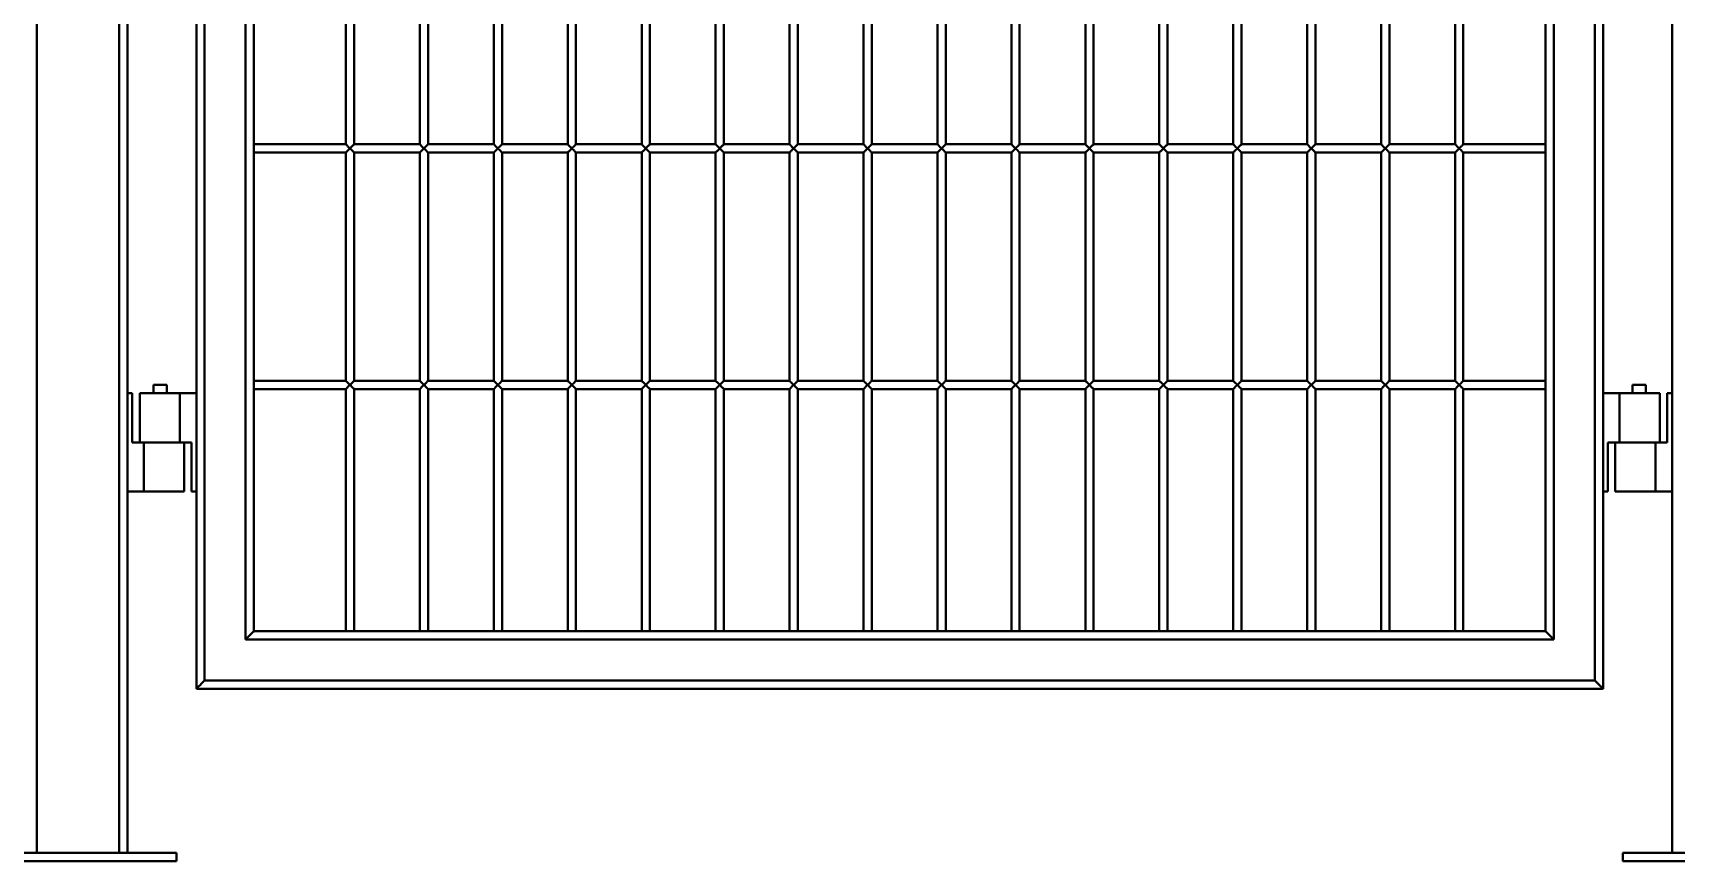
# Model space of a CAD drawing. Header units: millimetres. Extents: x 0 to 297, y 0 to 210.
# Drawn here: x 216.73 to 226.73, y 155.71 to 160.75 of the extents above; entities that cross this region are included whole.
import ezdxf

# ---------------------------------------------------------------- set-up
doc = ezdxf.new("R2010")
doc.units = ezdxf.units.MM
doc.layers.add('轮廓实线层', color=7, linetype='Continuous', lineweight=40)

msp = doc.modelspace()

# ---------------------------------------------------------------- linework, layer by layer
at = {"layer": '轮廓实线层', "color": 7, "linetype": 'Continuous', "lineweight": 40}
for p, q in [((216.7548, 175.7603), (216.7548, 155.7603)), ((217.2548, 155.7603), (217.2548, 175.7603)), ((217.3048, 175.7603), (217.3048, 155.7603)), ((226.7048, 155.7603), (226.7048, 175.7603)), ((217.7248, 156.7603), (217.7248, 174.7603)), ((217.7748, 174.7103), (217.7748, 156.8103)), ((226.2348, 156.8103), (226.2348, 174.7103)), ((226.2848, 174.7603), (226.2848, 156.7603)), ((218.0248, 157.0603), (218.0248, 174.4603)), ((218.0748, 174.4103), (218.0748, 157.1103)), ((225.9348, 157.1103), (225.9348, 174.4103)), ((225.9848, 174.4603), (225.9848, 157.0603)), ((218.6348, 161.4653), (218.6348, 160.0753)), ((218.6848, 160.0753), (218.6848, 161.4653)), ((219.0848, 161.4653), (219.0848, 160.0753)), ((219.1348, 160.0753), (219.1348, 161.4653)), ((219.5348, 161.4653), (219.5348, 160.0753)), ((219.5848, 160.0753), (219.5848, 161.4653)), ((219.9848, 161.4653), (219.9848, 160.0753)), ((220.0348, 160.0753), (220.0348, 161.4653)), ((220.4348, 161.4653), (220.4348, 160.0753)), ((220.4848, 160.0753), (220.4848, 161.4653)), ((220.8848, 161.4653), (220.8848, 160.0753)), ((220.9348, 160.0753), (220.9348, 161.4653)), ((221.3348, 161.4653), (221.3348, 160.0753)), ((221.3848, 160.0753), (221.3848, 161.4653)), ((221.7848, 161.4653), (221.7848, 160.0753)), ((221.8348, 160.0753), (221.8348, 161.4653)), ((222.2348, 161.4653), (222.2348, 160.0753)), ((222.2848, 160.0753), (222.2848, 161.4653)), ((222.6848, 161.4653), (222.6848, 160.0753)), ((222.7348, 160.0753), (222.7348, 161.4653)), ((223.1348, 161.4653), (223.1348, 160.0753)), ((223.1848, 160.0753), (223.1848, 161.4653)), ((223.5848, 161.4653), (223.5848, 160.0753)), ((223.6348, 160.0753), (223.6348, 161.4653)), ((224.0348, 161.4653), (224.0348, 160.0753)), ((224.0848, 160.0753), (224.0848, 161.4653)), ((224.4848, 161.4653), (224.4848, 160.0753)), ((224.5348, 160.0753), (224.5348, 161.4653)), ((224.9348, 161.4653), (224.9348, 160.0753)), ((224.9848, 160.0753), (224.9848, 161.4653)), ((225.3848, 161.4653), (225.3848, 160.0753)), ((225.4348, 160.0753), (225.4348, 161.4653)), ((218.6348, 160.0753), (218.0748, 160.0753)), ((218.0748, 160.0253), (218.6348, 160.0253)), ((218.6348, 160.0253), (218.6348, 158.6353)), ((219.0848, 160.0753), (218.6848, 160.0753)), ((218.6848, 158.6353), (218.6848, 160.0253)), ((218.6848, 160.0253), (219.0848, 160.0253)), ((219.0848, 160.0253), (219.0848, 158.6353)), ((219.5348, 160.0753), (219.1348, 160.0753)), ((219.1348, 158.6353), (219.1348, 160.0253)), ((219.1348, 160.0253), (219.5348, 160.0253)), ((219.5348, 160.0253), (219.5348, 158.6353)), ((219.9848, 160.0753), (219.5848, 160.0753)), ((219.5848, 158.6353), (219.5848, 160.0253)), ((219.5848, 160.0253), (219.9848, 160.0253)), ((219.9848, 160.0253), (219.9848, 158.6353)), ((220.4348, 160.0753), (220.0348, 160.0753)), ((220.0348, 158.6353), (220.0348, 160.0253)), ((220.0348, 160.0253), (220.4348, 160.0253)), ((220.4348, 160.0253), (220.4348, 158.6353)), ((220.8848, 160.0753), (220.4848, 160.0753)), ((220.4848, 158.6353), (220.4848, 160.0253)), ((220.4848, 160.0253), (220.8848, 160.0253)), ((220.8848, 160.0253), (220.8848, 158.6353)), ((221.3348, 160.0753), (220.9348, 160.0753)), ((220.9348, 158.6353), (220.9348, 160.0253)), ((220.9348, 160.0253), (221.3348, 160.0253)), ((221.3348, 160.0253), (221.3348, 158.6353)), ((221.7848, 160.0753), (221.3848, 160.0753)), ((221.3848, 158.6353), (221.3848, 160.0253)), ((221.3848, 160.0253), (221.7848, 160.0253)), ((221.7848, 160.0253), (221.7848, 158.6353)), ((222.2348, 160.0753), (221.8348, 160.0753)), ((221.8348, 158.6353), (221.8348, 160.0253)), ((221.8348, 160.0253), (222.2348, 160.0253)), ((222.2348, 160.0253), (222.2348, 158.6353)), ((222.6848, 160.0753), (222.2848, 160.0753)), ((222.2848, 158.6353), (222.2848, 160.0253)), ((222.2848, 160.0253), (222.6848, 160.0253)), ((222.6848, 160.0253), (222.6848, 158.6353)), ((223.1348, 160.0753), (222.7348, 160.0753)), ((222.7348, 158.6353), (222.7348, 160.0253)), ((222.7348, 160.0253), (223.1348, 160.0253)), ((223.1348, 160.0253), (223.1348, 158.6353)), ((223.5848, 160.0753), (223.1848, 160.0753)), ((223.1848, 158.6353), (223.1848, 160.0253)), ((223.1848, 160.0253), (223.5848, 160.0253)), ((223.5848, 160.0253), (223.5848, 158.6353)), ((224.0348, 160.0753), (223.6348, 160.0753)), ((223.6348, 158.6353), (223.6348, 160.0253)), ((223.6348, 160.0253), (224.0348, 160.0253)), ((224.0348, 160.0253), (224.0348, 158.6353)), ((224.4848, 160.0753), (224.0848, 160.0753)), ((224.0848, 158.6353), (224.0848, 160.0253)), ((224.0848, 160.0253), (224.4848, 160.0253)), ((224.4848, 160.0253), (224.4848, 158.6353)), ((224.9348, 160.0753), (224.5348, 160.0753)), ((224.5348, 158.6353), (224.5348, 160.0253)), ((224.5348, 160.0253), (224.9348, 160.0253)), ((224.9348, 160.0253), (224.9348, 158.6353)), ((225.3848, 160.0753), (224.9848, 160.0753)), ((224.9848, 158.6353), (224.9848, 160.0253)), ((224.9848, 160.0253), (225.3848, 160.0253)), ((225.3848, 160.0253), (225.3848, 158.6353)), ((225.9348, 160.0753), (225.4348, 160.0753)), ((225.4348, 160.0253), (225.9348, 160.0253)), ((225.4348, 158.6353), (225.4348, 160.0253)), ((217.4648, 158.6103), (217.4648, 158.5603)), ((217.5448, 158.6103), (217.4648, 158.6103)), ((217.5448, 158.5603), (217.5448, 158.6103)), ((218.6348, 158.6353), (218.0748, 158.6353)), ((219.0848, 158.6353), (218.6848, 158.6353)), ((219.5348, 158.6353), (219.1348, 158.6353)), ((219.9848, 158.6353), (219.5848, 158.6353)), ((220.4348, 158.6353), (220.0348, 158.6353)), ((220.8848, 158.6353), (220.4848, 158.6353)), ((221.3348, 158.6353), (220.9348, 158.6353)), ((221.7848, 158.6353), (221.3848, 158.6353)), ((222.2348, 158.6353), (221.8348, 158.6353)), ((222.6848, 158.6353), (222.2848, 158.6353)), ((223.1348, 158.6353), (222.7348, 158.6353)), ((223.5848, 158.6353), (223.1848, 158.6353)), ((224.0348, 158.6353), (223.6348, 158.6353)), ((224.4848, 158.6353), (224.0848, 158.6353)), ((224.9348, 158.6353), (224.5348, 158.6353)), ((225.3848, 158.6353), (224.9848, 158.6353)), ((225.9348, 158.6353), (225.4348, 158.6353)), ((226.4648, 158.6103), (226.4648, 158.5603)), ((226.4648, 158.6103), (226.5448, 158.6103)), ((226.5448, 158.5603), (226.5448, 158.6103)), ((217.3348, 158.5603), (217.3048, 158.5603)), ((217.3348, 158.2603), (217.3348, 158.5603)), ((217.3798, 158.5603), (217.3798, 158.2603)), ((217.6248, 158.5603), (217.3798, 158.5603)), ((217.6248, 158.5603), (217.6248, 158.2603)), ((217.7248, 158.5603), (217.6248, 158.5603)), ((218.0748, 158.5853), (218.6348, 158.5853)), ((218.6348, 158.5853), (218.6348, 157.1103)), ((218.6848, 157.1103), (218.6848, 158.5853)), ((218.6848, 158.5853), (219.0848, 158.5853)), ((219.0848, 158.5853), (219.0848, 157.1103)), ((219.1348, 157.1103), (219.1348, 158.5853)), ((219.1348, 158.5853), (219.5348, 158.5853)), ((219.5348, 158.5853), (219.5348, 157.1103)), ((219.5848, 157.1103), (219.5848, 158.5853)), ((219.5848, 158.5853), (219.9848, 158.5853)), ((219.9848, 158.5853), (219.9848, 157.1103)), ((220.0348, 157.1103), (220.0348, 158.5853)), ((220.0348, 158.5853), (220.4348, 158.5853)), ((220.4348, 158.5853), (220.4348, 157.1103)), ((220.4848, 157.1103), (220.4848, 158.5853)), ((220.4848, 158.5853), (220.8848, 158.5853)), ((220.8848, 158.5853), (220.8848, 157.1103)), ((220.9348, 157.1103), (220.9348, 158.5853)), ((220.9348, 158.5853), (221.3348, 158.5853)), ((221.3348, 158.5853), (221.3348, 157.1103)), ((221.3848, 157.1103), (221.3848, 158.5853)), ((221.3848, 158.5853), (221.7848, 158.5853)), ((221.7848, 158.5853), (221.7848, 157.1103)), ((221.8348, 157.1103), (221.8348, 158.5853)), ((221.8348, 158.5853), (222.2348, 158.5853)), ((222.2348, 158.5853), (222.2348, 157.1103)), ((222.2848, 157.1103), (222.2848, 158.5853)), ((222.2848, 158.5853), (222.6848, 158.5853)), ((222.6848, 158.5853), (222.6848, 157.1103)), ((222.7348, 157.1103), (222.7348, 158.5853)), ((222.7348, 158.5853), (223.1348, 158.5853)), ((223.1348, 158.5853), (223.1348, 157.1103)), ((223.1848, 157.1103), (223.1848, 158.5853)), ((223.1848, 158.5853), (223.5848, 158.5853)), ((223.5848, 158.5853), (223.5848, 157.1103)), ((223.6348, 157.1103), (223.6348, 158.5853)), ((223.6348, 158.5853), (224.0348, 158.5853)), ((224.0348, 158.5853), (224.0348, 157.1103)), ((224.0848, 157.1103), (224.0848, 158.5853)), ((224.0848, 158.5853), (224.4848, 158.5853)), ((224.4848, 158.5853), (224.4848, 157.1103)), ((224.5348, 157.1103), (224.5348, 158.5853)), ((224.5348, 158.5853), (224.9348, 158.5853)), ((224.9348, 158.5853), (224.9348, 157.1103)), ((224.9848, 157.1103), (224.9848, 158.5853)), ((224.9848, 158.5853), (225.3848, 158.5853)), ((225.3848, 158.5853), (225.3848, 157.1103)), ((225.4348, 158.5853), (225.9348, 158.5853)), ((225.4348, 157.1103), (225.4348, 158.5853)), ((226.2848, 158.5603), (226.3848, 158.5603)), ((226.3848, 158.5603), (226.6298, 158.5603)), ((226.3848, 158.5603), (226.3848, 158.2603)), ((226.6298, 158.2603), (226.6298, 158.5603)), ((226.6748, 158.2603), (226.6748, 158.5603)), ((226.6748, 158.5603), (226.7048, 158.5603)), ((217.4048, 158.2603), (217.3348, 158.2603)), ((217.4048, 157.9603), (217.4048, 158.2603)), ((217.5148, 158.2603), (217.4048, 158.2603)), ((217.6248, 158.2603), (217.5148, 158.2603)), ((217.6248, 158.2603), (217.6948, 158.2603)), ((217.6498, 157.9603), (217.6498, 158.2603)), ((217.6948, 158.2603), (217.6948, 157.9603)), ((226.3148, 158.2603), (226.3148, 157.9603)), ((226.3848, 158.2603), (226.3148, 158.2603)), ((226.3598, 158.2603), (226.3598, 157.9603)), ((226.3848, 158.2603), (226.4948, 158.2603)), ((226.4948, 158.2603), (226.6048, 158.2603)), ((226.6048, 157.9603), (226.6048, 158.2603)), ((226.6048, 158.2603), (226.6748, 158.2603)), ((217.3048, 157.9603), (217.4048, 157.9603)), ((217.6498, 157.9603), (217.4048, 157.9603)), ((217.6948, 157.9603), (217.7248, 157.9603)), ((226.3148, 157.9603), (226.2848, 157.9603)), ((226.3598, 157.9603), (226.6048, 157.9603)), ((226.7048, 157.9603), (226.6048, 157.9603)), ((218.0748, 157.1103), (225.9348, 157.1103)), ((225.9848, 157.0603), (218.0248, 157.0603)), ((217.7748, 156.8103), (226.2348, 156.8103)), ((226.2848, 156.7603), (217.7248, 156.7603)), ((216.4048, 155.7603), (217.6048, 155.7603)), ((216.4048, 155.7103), (217.6048, 155.7103)), ((217.6048, 155.7603), (217.6048, 155.7103)), ((226.4048, 155.7603), (226.4048, 155.7103)), ((226.4048, 155.7603), (227.6048, 155.7603)), ((226.4048, 155.7103), (227.6048, 155.7103))]:
    msp.add_line(p, q, dxfattribs=at)
at = {"layer": '轮廓实线层', "color": 7, "linetype": 'Continuous', "lineweight": 40, "flags": 128}
for points in [[(218.6348, 160.0753), (218.6352, 160.0749), (218.6363, 160.0738), (218.6382, 160.0719), (218.6407, 160.0694), (218.6438, 160.0663), (218.6473, 160.0628), (218.6513, 160.0588), (218.6555, 160.0546), (218.6598, 160.0503)], [(218.6598, 160.0503), (218.6555, 160.0459), (218.6513, 160.0417), (218.6473, 160.0378), (218.6438, 160.0342), (218.6407, 160.0311), (218.6382, 160.0286), (218.6363, 160.0268), (218.6352, 160.0256), (218.6348, 160.0253)], [(218.6598, 160.0503), (218.6644, 160.0549), (218.6689, 160.0593), (218.673, 160.0634), (218.6767, 160.0671), (218.6798, 160.0702), (218.6822, 160.0726), (218.6839, 160.0743), (218.6847, 160.0752), (218.6848, 160.0753)], [(218.6848, 160.0253), (218.6847, 160.0254), (218.6839, 160.0262), (218.6822, 160.0279), (218.6798, 160.0303), (218.6767, 160.0334), (218.673, 160.0371), (218.6689, 160.0412), (218.6644, 160.0457), (218.6598, 160.0503)], [(219.0848, 160.0753), (219.0852, 160.0749), (219.0863, 160.0738), (219.0882, 160.0719), (219.0907, 160.0694), (219.0938, 160.0663), (219.0973, 160.0628), (219.1013, 160.0588), (219.1055, 160.0546), (219.1098, 160.0503)], [(219.1098, 160.0503), (219.1055, 160.0459), (219.1013, 160.0417), (219.0973, 160.0378), (219.0938, 160.0342), (219.0907, 160.0311), (219.0882, 160.0286), (219.0863, 160.0268), (219.0852, 160.0256), (219.0848, 160.0253)], [(219.1098, 160.0503), (219.1144, 160.0549), (219.1189, 160.0593), (219.123, 160.0634), (219.1267, 160.0671), (219.1298, 160.0702), (219.1322, 160.0726), (219.1339, 160.0743), (219.1347, 160.0752), (219.1348, 160.0753)], [(219.1348, 160.0253), (219.1347, 160.0254), (219.1339, 160.0262), (219.1322, 160.0279), (219.1298, 160.0303), (219.1267, 160.0334), (219.123, 160.0371), (219.1189, 160.0412), (219.1144, 160.0457), (219.1098, 160.0503)], [(219.5348, 160.0753), (219.5352, 160.0749), (219.5363, 160.0738), (219.5382, 160.0719), (219.5407, 160.0694), (219.5438, 160.0663), (219.5473, 160.0628), (219.5513, 160.0588), (219.5555, 160.0546), (219.5598, 160.0503)], [(219.5598, 160.0503), (219.5555, 160.0459), (219.5513, 160.0417), (219.5473, 160.0378), (219.5438, 160.0342), (219.5407, 160.0311), (219.5382, 160.0286), (219.5363, 160.0268), (219.5352, 160.0256), (219.5348, 160.0253)], [(219.5598, 160.0503), (219.5644, 160.0549), (219.5689, 160.0593), (219.573, 160.0634), (219.5767, 160.0671), (219.5798, 160.0702), (219.5822, 160.0726), (219.5839, 160.0743), (219.5847, 160.0752), (219.5848, 160.0753)], [(219.5848, 160.0253), (219.5847, 160.0254), (219.5839, 160.0262), (219.5822, 160.0279), (219.5798, 160.0303), (219.5767, 160.0334), (219.573, 160.0371), (219.5689, 160.0412), (219.5644, 160.0457), (219.5598, 160.0503)], [(219.9848, 160.0753), (219.9852, 160.0749), (219.9863, 160.0738), (219.9882, 160.0719), (219.9907, 160.0694), (219.9938, 160.0663), (219.9973, 160.0628), (220.0013, 160.0588), (220.0055, 160.0546), (220.0098, 160.0503)], [(220.0098, 160.0503), (220.0055, 160.0459), (220.0013, 160.0417), (219.9973, 160.0378), (219.9938, 160.0342), (219.9907, 160.0311), (219.9882, 160.0286), (219.9863, 160.0268), (219.9852, 160.0256), (219.9848, 160.0253)], [(220.0098, 160.0503), (220.0144, 160.0549), (220.0189, 160.0593), (220.023, 160.0634), (220.0267, 160.0671), (220.0298, 160.0702), (220.0322, 160.0726), (220.0339, 160.0743), (220.0347, 160.0752), (220.0348, 160.0753)], [(220.0348, 160.0253), (220.0347, 160.0254), (220.0339, 160.0262), (220.0322, 160.0279), (220.0298, 160.0303), (220.0267, 160.0334), (220.023, 160.0371), (220.0189, 160.0412), (220.0144, 160.0457), (220.0098, 160.0503)], [(220.4348, 160.0753), (220.4352, 160.0749), (220.4363, 160.0738), (220.4382, 160.0719), (220.4407, 160.0694), (220.4438, 160.0663), (220.4473, 160.0628), (220.4513, 160.0588), (220.4555, 160.0546), (220.4598, 160.0503)], [(220.4598, 160.0503), (220.4555, 160.0459), (220.4513, 160.0417), (220.4473, 160.0378), (220.4438, 160.0342), (220.4407, 160.0311), (220.4382, 160.0286), (220.4363, 160.0268), (220.4352, 160.0256), (220.4348, 160.0253)], [(220.4598, 160.0503), (220.4644, 160.0549), (220.4689, 160.0593), (220.473, 160.0634), (220.4767, 160.0671), (220.4798, 160.0702), (220.4822, 160.0726), (220.4839, 160.0743), (220.4847, 160.0752), (220.4848, 160.0753)], [(220.4848, 160.0253), (220.4847, 160.0254), (220.4839, 160.0262), (220.4822, 160.0279), (220.4798, 160.0303), (220.4767, 160.0334), (220.473, 160.0371), (220.4689, 160.0412), (220.4644, 160.0457), (220.4598, 160.0503)], [(220.8848, 160.0753), (220.8852, 160.0749), (220.8863, 160.0738), (220.8882, 160.0719), (220.8907, 160.0694), (220.8938, 160.0663), (220.8973, 160.0628), (220.9013, 160.0588), (220.9055, 160.0546), (220.9098, 160.0503)], [(220.9098, 160.0503), (220.9055, 160.0459), (220.9013, 160.0417), (220.8973, 160.0378), (220.8938, 160.0342), (220.8907, 160.0311), (220.8882, 160.0286), (220.8863, 160.0268), (220.8852, 160.0256), (220.8848, 160.0253)], [(220.9098, 160.0503), (220.9144, 160.0549), (220.9189, 160.0593), (220.923, 160.0634), (220.9267, 160.0671), (220.9298, 160.0702), (220.9322, 160.0726), (220.9339, 160.0743), (220.9347, 160.0752), (220.9348, 160.0753)], [(220.9348, 160.0253), (220.9347, 160.0254), (220.9339, 160.0262), (220.9322, 160.0279), (220.9298, 160.0303), (220.9267, 160.0334), (220.923, 160.0371), (220.9189, 160.0412), (220.9144, 160.0457), (220.9098, 160.0503)], [(221.3348, 160.0753), (221.3352, 160.0749), (221.3363, 160.0738), (221.3382, 160.0719), (221.3407, 160.0694), (221.3438, 160.0663), (221.3473, 160.0628), (221.3513, 160.0588), (221.3555, 160.0546), (221.3598, 160.0503)], [(221.3598, 160.0503), (221.3555, 160.0459), (221.3513, 160.0417), (221.3473, 160.0378), (221.3438, 160.0342), (221.3407, 160.0311), (221.3382, 160.0286), (221.3363, 160.0268), (221.3352, 160.0256), (221.3348, 160.0253)], [(221.3598, 160.0503), (221.3644, 160.0549), (221.3689, 160.0593), (221.373, 160.0634), (221.3767, 160.0671), (221.3798, 160.0702), (221.3822, 160.0726), (221.3839, 160.0743), (221.3847, 160.0752), (221.3848, 160.0753)], [(221.3848, 160.0253), (221.3847, 160.0254), (221.3839, 160.0262), (221.3822, 160.0279), (221.3798, 160.0303), (221.3767, 160.0334), (221.373, 160.0371), (221.3689, 160.0412), (221.3644, 160.0457), (221.3598, 160.0503)], [(221.7848, 160.0753), (221.7852, 160.0749), (221.7863, 160.0738), (221.7882, 160.0719), (221.7907, 160.0694), (221.7938, 160.0663), (221.7973, 160.0628), (221.8013, 160.0588), (221.8055, 160.0546), (221.8098, 160.0503)], [(221.8098, 160.0503), (221.8055, 160.0459), (221.8013, 160.0417), (221.7973, 160.0378), (221.7938, 160.0342), (221.7907, 160.0311), (221.7882, 160.0286), (221.7863, 160.0268), (221.7852, 160.0256), (221.7848, 160.0253)], [(221.8098, 160.0503), (221.8144, 160.0549), (221.8189, 160.0593), (221.823, 160.0634), (221.8267, 160.0671), (221.8298, 160.0702), (221.8322, 160.0726), (221.8339, 160.0743), (221.8347, 160.0752), (221.8348, 160.0753)], [(221.8348, 160.0253), (221.8347, 160.0254), (221.8339, 160.0262), (221.8322, 160.0279), (221.8298, 160.0303), (221.8267, 160.0334), (221.823, 160.0371), (221.8189, 160.0412), (221.8144, 160.0457), (221.8098, 160.0503)], [(222.2348, 160.0753), (222.2352, 160.0749), (222.2363, 160.0738), (222.2382, 160.0719), (222.2407, 160.0694), (222.2438, 160.0663), (222.2473, 160.0628), (222.2513, 160.0588), (222.2555, 160.0546), (222.2598, 160.0503)], [(222.2598, 160.0503), (222.2555, 160.0459), (222.2513, 160.0417), (222.2473, 160.0378), (222.2438, 160.0342), (222.2407, 160.0311), (222.2382, 160.0286), (222.2363, 160.0268), (222.2352, 160.0256), (222.2348, 160.0253)], [(222.2598, 160.0503), (222.2644, 160.0549), (222.2689, 160.0593), (222.273, 160.0634), (222.2767, 160.0671), (222.2798, 160.0702), (222.2822, 160.0726), (222.2839, 160.0743), (222.2847, 160.0752), (222.2848, 160.0753)], [(222.2848, 160.0253), (222.2847, 160.0254), (222.2839, 160.0262), (222.2822, 160.0279), (222.2798, 160.0303), (222.2767, 160.0334), (222.273, 160.0371), (222.2689, 160.0412), (222.2644, 160.0457), (222.2598, 160.0503)], [(222.6848, 160.0753), (222.6852, 160.0749), (222.6863, 160.0738), (222.6882, 160.0719), (222.6907, 160.0694), (222.6938, 160.0663), (222.6973, 160.0628), (222.7013, 160.0588), (222.7055, 160.0546), (222.7098, 160.0503)], [(222.7098, 160.0503), (222.7055, 160.0459), (222.7013, 160.0417), (222.6973, 160.0378), (222.6938, 160.0342), (222.6907, 160.0311), (222.6882, 160.0286), (222.6863, 160.0268), (222.6852, 160.0256), (222.6848, 160.0253)], [(222.7098, 160.0503), (222.7144, 160.0549), (222.7189, 160.0593), (222.723, 160.0634), (222.7267, 160.0671), (222.7298, 160.0702), (222.7322, 160.0726), (222.7339, 160.0743), (222.7347, 160.0752), (222.7348, 160.0753)], [(222.7348, 160.0253), (222.7347, 160.0254), (222.7339, 160.0262), (222.7322, 160.0279), (222.7298, 160.0303), (222.7267, 160.0334), (222.723, 160.0371), (222.7189, 160.0412), (222.7144, 160.0457), (222.7098, 160.0503)], [(223.1348, 160.0753), (223.1352, 160.0749), (223.1363, 160.0738), (223.1382, 160.0719), (223.1407, 160.0694), (223.1438, 160.0663), (223.1473, 160.0628), (223.1513, 160.0588), (223.1555, 160.0546), (223.1598, 160.0503)], [(223.1598, 160.0503), (223.1555, 160.0459), (223.1513, 160.0417), (223.1473, 160.0378), (223.1438, 160.0342), (223.1407, 160.0311), (223.1382, 160.0286), (223.1363, 160.0268), (223.1352, 160.0256), (223.1348, 160.0253)], [(223.1598, 160.0503), (223.1644, 160.0549), (223.1689, 160.0593), (223.173, 160.0634), (223.1767, 160.0671), (223.1798, 160.0702), (223.1822, 160.0726), (223.1839, 160.0743), (223.1847, 160.0752), (223.1848, 160.0753)], [(223.1848, 160.0253), (223.1847, 160.0254), (223.1839, 160.0262), (223.1822, 160.0279), (223.1798, 160.0303), (223.1767, 160.0334), (223.173, 160.0371), (223.1689, 160.0412), (223.1644, 160.0457), (223.1598, 160.0503)], [(223.5848, 160.0753), (223.5852, 160.0749), (223.5863, 160.0738), (223.5882, 160.0719), (223.5907, 160.0694), (223.5938, 160.0663), (223.5973, 160.0628), (223.6013, 160.0588), (223.6055, 160.0546), (223.6098, 160.0503)], [(223.6098, 160.0503), (223.6055, 160.0459), (223.6013, 160.0417), (223.5973, 160.0378), (223.5938, 160.0342), (223.5907, 160.0311), (223.5882, 160.0286), (223.5863, 160.0268), (223.5852, 160.0256), (223.5848, 160.0253)], [(223.6098, 160.0503), (223.6144, 160.0549), (223.6189, 160.0593), (223.623, 160.0634), (223.6267, 160.0671), (223.6298, 160.0702), (223.6322, 160.0726), (223.6339, 160.0743), (223.6347, 160.0752), (223.6348, 160.0753)], [(223.6348, 160.0253), (223.6347, 160.0254), (223.6339, 160.0262), (223.6322, 160.0279), (223.6298, 160.0303), (223.6267, 160.0334), (223.623, 160.0371), (223.6189, 160.0412), (223.6144, 160.0457), (223.6098, 160.0503)], [(224.0348, 160.0753), (224.0352, 160.0749), (224.0363, 160.0738), (224.0382, 160.0719), (224.0407, 160.0694), (224.0438, 160.0663), (224.0473, 160.0628), (224.0513, 160.0588), (224.0555, 160.0546), (224.0598, 160.0503)], [(224.0598, 160.0503), (224.0555, 160.0459), (224.0513, 160.0417), (224.0473, 160.0378), (224.0438, 160.0342), (224.0407, 160.0311), (224.0382, 160.0286), (224.0363, 160.0268), (224.0352, 160.0256), (224.0348, 160.0253)], [(224.0598, 160.0503), (224.0644, 160.0549), (224.0689, 160.0593), (224.073, 160.0634), (224.0767, 160.0671), (224.0798, 160.0702), (224.0822, 160.0726), (224.0839, 160.0743), (224.0847, 160.0752), (224.0848, 160.0753)], [(224.0848, 160.0253), (224.0847, 160.0254), (224.0839, 160.0262), (224.0822, 160.0279), (224.0798, 160.0303), (224.0767, 160.0334), (224.073, 160.0371), (224.0689, 160.0412), (224.0644, 160.0457), (224.0598, 160.0503)], [(224.4848, 160.0753), (224.4852, 160.0749), (224.4863, 160.0738), (224.4882, 160.0719), (224.4907, 160.0694), (224.4938, 160.0663), (224.4973, 160.0628), (224.5013, 160.0588), (224.5055, 160.0546), (224.5098, 160.0503)], [(224.5098, 160.0503), (224.5055, 160.0459), (224.5013, 160.0417), (224.4973, 160.0378), (224.4938, 160.0342), (224.4907, 160.0311), (224.4882, 160.0286), (224.4863, 160.0268), (224.4852, 160.0256), (224.4848, 160.0253)], [(224.5098, 160.0503), (224.5144, 160.0549), (224.5189, 160.0593), (224.523, 160.0634), (224.5267, 160.0671), (224.5298, 160.0702), (224.5322, 160.0726), (224.5339, 160.0743), (224.5347, 160.0752), (224.5348, 160.0753)], [(224.5348, 160.0253), (224.5347, 160.0254), (224.5339, 160.0262), (224.5322, 160.0279), (224.5298, 160.0303), (224.5267, 160.0334), (224.523, 160.0371), (224.5189, 160.0412), (224.5144, 160.0457), (224.5098, 160.0503)], [(224.9348, 160.0753), (224.9352, 160.0749), (224.9363, 160.0738), (224.9382, 160.0719), (224.9407, 160.0694), (224.9438, 160.0663), (224.9473, 160.0628), (224.9513, 160.0588), (224.9555, 160.0546), (224.9598, 160.0503)], [(224.9598, 160.0503), (224.9555, 160.0459), (224.9513, 160.0417), (224.9473, 160.0378), (224.9438, 160.0342), (224.9407, 160.0311), (224.9382, 160.0286), (224.9363, 160.0268), (224.9352, 160.0256), (224.9348, 160.0253)], [(224.9598, 160.0503), (224.9644, 160.0549), (224.9689, 160.0593), (224.973, 160.0634), (224.9767, 160.0671), (224.9798, 160.0702), (224.9822, 160.0726), (224.9839, 160.0743), (224.9847, 160.0752), (224.9848, 160.0753)], [(224.9848, 160.0253), (224.9847, 160.0254), (224.9839, 160.0262), (224.9822, 160.0279), (224.9798, 160.0303), (224.9767, 160.0334), (224.973, 160.0371), (224.9689, 160.0412), (224.9644, 160.0457), (224.9598, 160.0503)], [(225.3848, 160.0753), (225.3852, 160.0749), (225.3863, 160.0738), (225.3882, 160.0719), (225.3907, 160.0694), (225.3938, 160.0663), (225.3973, 160.0628), (225.4013, 160.0588), (225.4055, 160.0546), (225.4098, 160.0503)], [(225.4098, 160.0503), (225.4055, 160.0459), (225.4013, 160.0417), (225.3973, 160.0378), (225.3938, 160.0342), (225.3907, 160.0311), (225.3882, 160.0286), (225.3863, 160.0268), (225.3852, 160.0256), (225.3848, 160.0253)], [(225.4098, 160.0503), (225.4144, 160.0549), (225.4189, 160.0593), (225.423, 160.0634), (225.4267, 160.0671), (225.4298, 160.0702), (225.4322, 160.0726), (225.4339, 160.0743), (225.4347, 160.0752), (225.4348, 160.0753)], [(225.4348, 160.0253), (225.4347, 160.0254), (225.4339, 160.0262), (225.4322, 160.0279), (225.4298, 160.0303), (225.4267, 160.0334), (225.423, 160.0371), (225.4189, 160.0412), (225.4144, 160.0457), (225.4098, 160.0503)], [(218.6348, 158.6353), (218.6352, 158.6349), (218.6363, 158.6338), (218.6382, 158.6319), (218.6407, 158.6294), (218.6438, 158.6263), (218.6473, 158.6228), (218.6513, 158.6188), (218.6555, 158.6146), (218.6598, 158.6103)], [(218.6598, 158.6103), (218.6555, 158.6059), (218.6513, 158.6017), (218.6473, 158.5978), (218.6438, 158.5942), (218.6407, 158.5911), (218.6382, 158.5886), (218.6363, 158.5868), (218.6352, 158.5856), (218.6348, 158.5853)], [(218.6598, 158.6103), (218.6644, 158.6149), (218.6689, 158.6193), (218.673, 158.6234), (218.6767, 158.6271), (218.6798, 158.6302), (218.6822, 158.6326), (218.6839, 158.6343), (218.6847, 158.6352), (218.6848, 158.6353)], [(218.6848, 158.5853), (218.6847, 158.5854), (218.6839, 158.5862), (218.6822, 158.5879), (218.6798, 158.5903), (218.6767, 158.5934), (218.673, 158.5971), (218.6689, 158.6012), (218.6644, 158.6057), (218.6598, 158.6103)], [(219.0848, 158.6353), (219.0852, 158.6349), (219.0863, 158.6338), (219.0882, 158.6319), (219.0907, 158.6294), (219.0938, 158.6263), (219.0973, 158.6228), (219.1013, 158.6188), (219.1055, 158.6146), (219.1098, 158.6103)], [(219.1098, 158.6103), (219.1055, 158.6059), (219.1013, 158.6017), (219.0973, 158.5978), (219.0938, 158.5942), (219.0907, 158.5911), (219.0882, 158.5886), (219.0863, 158.5868), (219.0852, 158.5856), (219.0848, 158.5853)], [(219.1098, 158.6103), (219.1144, 158.6149), (219.1189, 158.6193), (219.123, 158.6234), (219.1267, 158.6271), (219.1298, 158.6302), (219.1322, 158.6326), (219.1339, 158.6343), (219.1347, 158.6352), (219.1348, 158.6353)], [(219.1348, 158.5853), (219.1347, 158.5854), (219.1339, 158.5862), (219.1322, 158.5879), (219.1298, 158.5903), (219.1267, 158.5934), (219.123, 158.5971), (219.1189, 158.6012), (219.1144, 158.6057), (219.1098, 158.6103)], [(219.5348, 158.6353), (219.5352, 158.6349), (219.5363, 158.6338), (219.5382, 158.6319), (219.5407, 158.6294), (219.5438, 158.6263), (219.5473, 158.6228), (219.5513, 158.6188), (219.5555, 158.6146), (219.5598, 158.6103)], [(219.5598, 158.6103), (219.5555, 158.6059), (219.5513, 158.6017), (219.5473, 158.5978), (219.5438, 158.5942), (219.5407, 158.5911), (219.5382, 158.5886), (219.5363, 158.5868), (219.5352, 158.5856), (219.5348, 158.5853)], [(219.5598, 158.6103), (219.5644, 158.6149), (219.5689, 158.6193), (219.573, 158.6234), (219.5767, 158.6271), (219.5798, 158.6302), (219.5822, 158.6326), (219.5839, 158.6343), (219.5847, 158.6352), (219.5848, 158.6353)], [(219.5848, 158.5853), (219.5847, 158.5854), (219.5839, 158.5862), (219.5822, 158.5879), (219.5798, 158.5903), (219.5767, 158.5934), (219.573, 158.5971), (219.5689, 158.6012), (219.5644, 158.6057), (219.5598, 158.6103)], [(219.9848, 158.6353), (219.9852, 158.6349), (219.9863, 158.6338), (219.9882, 158.6319), (219.9907, 158.6294), (219.9938, 158.6263), (219.9973, 158.6228), (220.0013, 158.6188), (220.0055, 158.6146), (220.0098, 158.6103)], [(220.0098, 158.6103), (220.0055, 158.6059), (220.0013, 158.6017), (219.9973, 158.5978), (219.9938, 158.5942), (219.9907, 158.5911), (219.9882, 158.5886), (219.9863, 158.5868), (219.9852, 158.5856), (219.9848, 158.5853)], [(220.0098, 158.6103), (220.0144, 158.6149), (220.0189, 158.6193), (220.023, 158.6234), (220.0267, 158.6271), (220.0298, 158.6302), (220.0322, 158.6326), (220.0339, 158.6343), (220.0347, 158.6352), (220.0348, 158.6353)], [(220.0348, 158.5853), (220.0347, 158.5854), (220.0339, 158.5862), (220.0322, 158.5879), (220.0298, 158.5903), (220.0267, 158.5934), (220.023, 158.5971), (220.0189, 158.6012), (220.0144, 158.6057), (220.0098, 158.6103)], [(220.4348, 158.6353), (220.4352, 158.6349), (220.4363, 158.6338), (220.4382, 158.6319), (220.4407, 158.6294), (220.4438, 158.6263), (220.4473, 158.6228), (220.4513, 158.6188), (220.4555, 158.6146), (220.4598, 158.6103)], [(220.4598, 158.6103), (220.4555, 158.6059), (220.4513, 158.6017), (220.4473, 158.5978), (220.4438, 158.5942), (220.4407, 158.5911), (220.4382, 158.5886), (220.4363, 158.5868), (220.4352, 158.5856), (220.4348, 158.5853)], [(220.4598, 158.6103), (220.4644, 158.6149), (220.4689, 158.6193), (220.473, 158.6234), (220.4767, 158.6271), (220.4798, 158.6302), (220.4822, 158.6326), (220.4839, 158.6343), (220.4847, 158.6352), (220.4848, 158.6353)], [(220.4848, 158.5853), (220.4847, 158.5854), (220.4839, 158.5862), (220.4822, 158.5879), (220.4798, 158.5903), (220.4767, 158.5934), (220.473, 158.5971), (220.4689, 158.6012), (220.4644, 158.6057), (220.4598, 158.6103)], [(220.8848, 158.6353), (220.8852, 158.6349), (220.8863, 158.6338), (220.8882, 158.6319), (220.8907, 158.6294), (220.8938, 158.6263), (220.8973, 158.6228), (220.9013, 158.6188), (220.9055, 158.6146), (220.9098, 158.6103)], [(220.9098, 158.6103), (220.9055, 158.6059), (220.9013, 158.6017), (220.8973, 158.5978), (220.8938, 158.5942), (220.8907, 158.5911), (220.8882, 158.5886), (220.8863, 158.5868), (220.8852, 158.5856), (220.8848, 158.5853)], [(220.9098, 158.6103), (220.9144, 158.6149), (220.9189, 158.6193), (220.923, 158.6234), (220.9267, 158.6271), (220.9298, 158.6302), (220.9322, 158.6326), (220.9339, 158.6343), (220.9347, 158.6352), (220.9348, 158.6353)], [(220.9348, 158.5853), (220.9347, 158.5854), (220.9339, 158.5862), (220.9322, 158.5879), (220.9298, 158.5903), (220.9267, 158.5934), (220.923, 158.5971), (220.9189, 158.6012), (220.9144, 158.6057), (220.9098, 158.6103)], [(221.3348, 158.6353), (221.3352, 158.6349), (221.3363, 158.6338), (221.3382, 158.6319), (221.3407, 158.6294), (221.3438, 158.6263), (221.3473, 158.6228), (221.3513, 158.6188), (221.3555, 158.6146), (221.3598, 158.6103)], [(221.3598, 158.6103), (221.3555, 158.6059), (221.3513, 158.6017), (221.3473, 158.5978), (221.3438, 158.5942), (221.3407, 158.5911), (221.3382, 158.5886), (221.3363, 158.5868), (221.3352, 158.5856), (221.3348, 158.5853)], [(221.3598, 158.6103), (221.3644, 158.6149), (221.3689, 158.6193), (221.373, 158.6234), (221.3767, 158.6271), (221.3798, 158.6302), (221.3822, 158.6326), (221.3839, 158.6343), (221.3847, 158.6352), (221.3848, 158.6353)], [(221.3848, 158.5853), (221.3847, 158.5854), (221.3839, 158.5862), (221.3822, 158.5879), (221.3798, 158.5903), (221.3767, 158.5934), (221.373, 158.5971), (221.3689, 158.6012), (221.3644, 158.6057), (221.3598, 158.6103)], [(221.7848, 158.6353), (221.7852, 158.6349), (221.7863, 158.6338), (221.7882, 158.6319), (221.7907, 158.6294), (221.7938, 158.6263), (221.7973, 158.6228), (221.8013, 158.6188), (221.8055, 158.6146), (221.8098, 158.6103)], [(221.8098, 158.6103), (221.8055, 158.6059), (221.8013, 158.6017), (221.7973, 158.5978), (221.7938, 158.5942), (221.7907, 158.5911), (221.7882, 158.5886), (221.7863, 158.5868), (221.7852, 158.5856), (221.7848, 158.5853)], [(221.8098, 158.6103), (221.8144, 158.6149), (221.8189, 158.6193), (221.823, 158.6234), (221.8267, 158.6271), (221.8298, 158.6302), (221.8322, 158.6326), (221.8339, 158.6343), (221.8347, 158.6352), (221.8348, 158.6353)], [(221.8348, 158.5853), (221.8347, 158.5854), (221.8339, 158.5862), (221.8322, 158.5879), (221.8298, 158.5903), (221.8267, 158.5934), (221.823, 158.5971), (221.8189, 158.6012), (221.8144, 158.6057), (221.8098, 158.6103)], [(222.2348, 158.6353), (222.2352, 158.6349), (222.2363, 158.6338), (222.2382, 158.6319), (222.2407, 158.6294), (222.2438, 158.6263), (222.2473, 158.6228), (222.2513, 158.6188), (222.2555, 158.6146), (222.2598, 158.6103)], [(222.2598, 158.6103), (222.2555, 158.6059), (222.2513, 158.6017), (222.2473, 158.5978), (222.2438, 158.5942), (222.2407, 158.5911), (222.2382, 158.5886), (222.2363, 158.5868), (222.2352, 158.5856), (222.2348, 158.5853)], [(222.2598, 158.6103), (222.2644, 158.6149), (222.2689, 158.6193), (222.273, 158.6234), (222.2767, 158.6271), (222.2798, 158.6302), (222.2822, 158.6326), (222.2839, 158.6343), (222.2847, 158.6352), (222.2848, 158.6353)], [(222.2848, 158.5853), (222.2847, 158.5854), (222.2839, 158.5862), (222.2822, 158.5879), (222.2798, 158.5903), (222.2767, 158.5934), (222.273, 158.5971), (222.2689, 158.6012), (222.2644, 158.6057), (222.2598, 158.6103)], [(222.6848, 158.6353), (222.6852, 158.6349), (222.6863, 158.6338), (222.6882, 158.6319), (222.6907, 158.6294), (222.6938, 158.6263), (222.6973, 158.6228), (222.7013, 158.6188), (222.7055, 158.6146), (222.7098, 158.6103)], [(222.7098, 158.6103), (222.7055, 158.6059), (222.7013, 158.6017), (222.6973, 158.5978), (222.6938, 158.5942), (222.6907, 158.5911), (222.6882, 158.5886), (222.6863, 158.5868), (222.6852, 158.5856), (222.6848, 158.5853)], [(222.7098, 158.6103), (222.7144, 158.6149), (222.7189, 158.6193), (222.723, 158.6234), (222.7267, 158.6271), (222.7298, 158.6302), (222.7322, 158.6326), (222.7339, 158.6343), (222.7347, 158.6352), (222.7348, 158.6353)], [(222.7348, 158.5853), (222.7347, 158.5854), (222.7339, 158.5862), (222.7322, 158.5879), (222.7298, 158.5903), (222.7267, 158.5934), (222.723, 158.5971), (222.7189, 158.6012), (222.7144, 158.6057), (222.7098, 158.6103)], [(223.1348, 158.6353), (223.1352, 158.6349), (223.1363, 158.6338), (223.1382, 158.6319), (223.1407, 158.6294), (223.1438, 158.6263), (223.1473, 158.6228), (223.1513, 158.6188), (223.1555, 158.6146), (223.1598, 158.6103)], [(223.1598, 158.6103), (223.1555, 158.6059), (223.1513, 158.6017), (223.1473, 158.5978), (223.1438, 158.5942), (223.1407, 158.5911), (223.1382, 158.5886), (223.1363, 158.5868), (223.1352, 158.5856), (223.1348, 158.5853)], [(223.1598, 158.6103), (223.1644, 158.6149), (223.1689, 158.6193), (223.173, 158.6234), (223.1767, 158.6271), (223.1798, 158.6302), (223.1822, 158.6326), (223.1839, 158.6343), (223.1847, 158.6352), (223.1848, 158.6353)], [(223.1848, 158.5853), (223.1847, 158.5854), (223.1839, 158.5862), (223.1822, 158.5879), (223.1798, 158.5903), (223.1767, 158.5934), (223.173, 158.5971), (223.1689, 158.6012), (223.1644, 158.6057), (223.1598, 158.6103)], [(223.5848, 158.6353), (223.5852, 158.6349), (223.5863, 158.6338), (223.5882, 158.6319), (223.5907, 158.6294), (223.5938, 158.6263), (223.5973, 158.6228), (223.6013, 158.6188), (223.6055, 158.6146), (223.6098, 158.6103)], [(223.6098, 158.6103), (223.6055, 158.6059), (223.6013, 158.6017), (223.5973, 158.5978), (223.5938, 158.5942), (223.5907, 158.5911), (223.5882, 158.5886), (223.5863, 158.5868), (223.5852, 158.5856), (223.5848, 158.5853)], [(223.6098, 158.6103), (223.6144, 158.6149), (223.6189, 158.6193), (223.623, 158.6234), (223.6267, 158.6271), (223.6298, 158.6302), (223.6322, 158.6326), (223.6339, 158.6343), (223.6347, 158.6352), (223.6348, 158.6353)], [(223.6348, 158.5853), (223.6347, 158.5854), (223.6339, 158.5862), (223.6322, 158.5879), (223.6298, 158.5903), (223.6267, 158.5934), (223.623, 158.5971), (223.6189, 158.6012), (223.6144, 158.6057), (223.6098, 158.6103)], [(224.0348, 158.6353), (224.0352, 158.6349), (224.0363, 158.6338), (224.0382, 158.6319), (224.0407, 158.6294), (224.0438, 158.6263), (224.0473, 158.6228), (224.0513, 158.6188), (224.0555, 158.6146), (224.0598, 158.6103)], [(224.0598, 158.6103), (224.0555, 158.6059), (224.0513, 158.6017), (224.0473, 158.5978), (224.0438, 158.5942), (224.0407, 158.5911), (224.0382, 158.5886), (224.0363, 158.5868), (224.0352, 158.5856), (224.0348, 158.5853)], [(224.0598, 158.6103), (224.0644, 158.6149), (224.0689, 158.6193), (224.073, 158.6234), (224.0767, 158.6271), (224.0798, 158.6302), (224.0822, 158.6326), (224.0839, 158.6343), (224.0847, 158.6352), (224.0848, 158.6353)], [(224.0848, 158.5853), (224.0847, 158.5854), (224.0839, 158.5862), (224.0822, 158.5879), (224.0798, 158.5903), (224.0767, 158.5934), (224.073, 158.5971), (224.0689, 158.6012), (224.0644, 158.6057), (224.0598, 158.6103)], [(224.4848, 158.6353), (224.4852, 158.6349), (224.4863, 158.6338), (224.4882, 158.6319), (224.4907, 158.6294), (224.4938, 158.6263), (224.4973, 158.6228), (224.5013, 158.6188), (224.5055, 158.6146), (224.5098, 158.6103)], [(224.5098, 158.6103), (224.5055, 158.6059), (224.5013, 158.6017), (224.4973, 158.5978), (224.4938, 158.5942), (224.4907, 158.5911), (224.4882, 158.5886), (224.4863, 158.5868), (224.4852, 158.5856), (224.4848, 158.5853)], [(224.5098, 158.6103), (224.5144, 158.6149), (224.5189, 158.6193), (224.523, 158.6234), (224.5267, 158.6271), (224.5298, 158.6302), (224.5322, 158.6326), (224.5339, 158.6343), (224.5347, 158.6352), (224.5348, 158.6353)], [(224.5348, 158.5853), (224.5347, 158.5854), (224.5339, 158.5862), (224.5322, 158.5879), (224.5298, 158.5903), (224.5267, 158.5934), (224.523, 158.5971), (224.5189, 158.6012), (224.5144, 158.6057), (224.5098, 158.6103)], [(224.9348, 158.6353), (224.9352, 158.6349), (224.9363, 158.6338), (224.9382, 158.6319), (224.9407, 158.6294), (224.9438, 158.6263), (224.9473, 158.6228), (224.9513, 158.6188), (224.9555, 158.6146), (224.9598, 158.6103)], [(224.9598, 158.6103), (224.9555, 158.6059), (224.9513, 158.6017), (224.9473, 158.5978), (224.9438, 158.5942), (224.9407, 158.5911), (224.9382, 158.5886), (224.9363, 158.5868), (224.9352, 158.5856), (224.9348, 158.5853)], [(224.9598, 158.6103), (224.9644, 158.6149), (224.9689, 158.6193), (224.973, 158.6234), (224.9767, 158.6271), (224.9798, 158.6302), (224.9822, 158.6326), (224.9839, 158.6343), (224.9847, 158.6352), (224.9848, 158.6353)], [(224.9848, 158.5853), (224.9847, 158.5854), (224.9839, 158.5862), (224.9822, 158.5879), (224.9798, 158.5903), (224.9767, 158.5934), (224.973, 158.5971), (224.9689, 158.6012), (224.9644, 158.6057), (224.9598, 158.6103)], [(225.3848, 158.6353), (225.3852, 158.6349), (225.3863, 158.6338), (225.3882, 158.6319), (225.3907, 158.6294), (225.3938, 158.6263), (225.3973, 158.6228), (225.4013, 158.6188), (225.4055, 158.6146), (225.4098, 158.6103)], [(225.4098, 158.6103), (225.4055, 158.6059), (225.4013, 158.6017), (225.3973, 158.5978), (225.3938, 158.5942), (225.3907, 158.5911), (225.3882, 158.5886), (225.3863, 158.5868), (225.3852, 158.5856), (225.3848, 158.5853)], [(225.4098, 158.6103), (225.4144, 158.6149), (225.4189, 158.6193), (225.423, 158.6234), (225.4267, 158.6271), (225.4298, 158.6302), (225.4322, 158.6326), (225.4339, 158.6343), (225.4347, 158.6352), (225.4348, 158.6353)], [(225.4348, 158.5853), (225.4347, 158.5854), (225.4339, 158.5862), (225.4322, 158.5879), (225.4298, 158.5903), (225.4267, 158.5934), (225.423, 158.5971), (225.4189, 158.6012), (225.4144, 158.6057), (225.4098, 158.6103)], [(218.0748, 157.1103), (218.0739, 157.1093), (218.071, 157.1065), (218.0664, 157.1018), (218.0602, 157.0956), (218.0526, 157.088), (218.044, 157.0794), (218.0346, 157.07), (218.0248, 157.0603)], [(225.9848, 157.0603), (225.9751, 157.07), (225.9657, 157.0794), (225.957, 157.088), (225.9495, 157.0956), (225.9432, 157.1018), (225.9386, 157.1065), (225.9358, 157.1093), (225.9348, 157.1103)], [(217.7748, 156.8103), (217.7651, 156.8005), (217.7557, 156.7911), (217.747, 156.7825), (217.7395, 156.7749), (217.7332, 156.7687), (217.7286, 156.7641), (217.7258, 156.7612), (217.7248, 156.7603)], [(226.2848, 156.7603), (226.2839, 156.7612), (226.281, 156.7641), (226.2764, 156.7687), (226.2702, 156.7749), (226.2626, 156.7825), (226.254, 156.7911), (226.2446, 156.8005), (226.2348, 156.8103)]]:
    msp.add_lwpolyline(points, dxfattribs=at)

doc.saveas('drawing.dxf')
